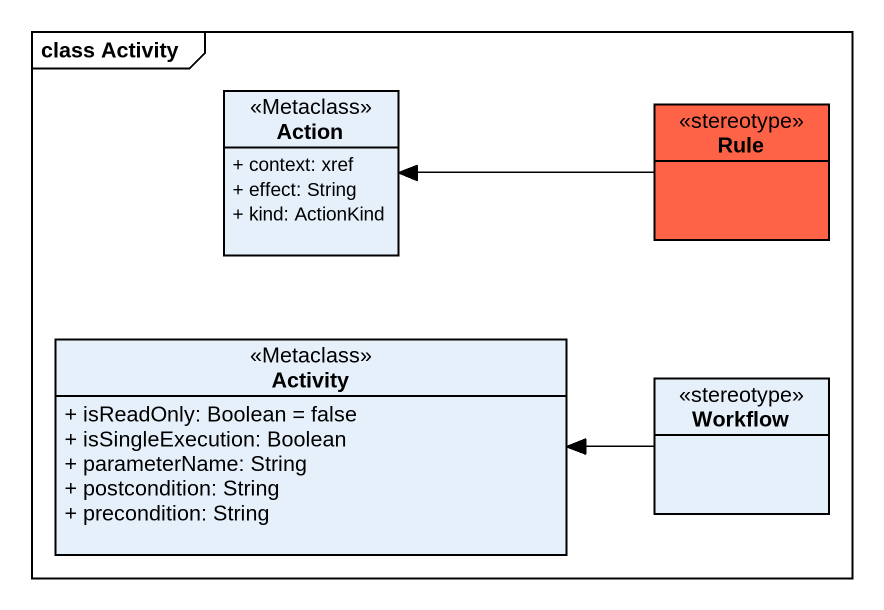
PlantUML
@startuml
mainframe class Activity
hide circle
hide empty members
skinparam classAttributeIconSize 0
class "Action" as Action_ <<Metaclass>> {
  + context: xref
  + effect: String
  + kind: ActionKind
}
class Rule <<stereotype>> #FF6347
class Activity <<Metaclass>> {
  + isReadOnly: Boolean = false
  + isSingleExecution: Boolean
  + parameterName: String
  + postcondition: String
  + precondition: String
}
class Workflow <<stereotype>>
Rule -left-> Action_
Workflow -left-> Activity
@enduml
